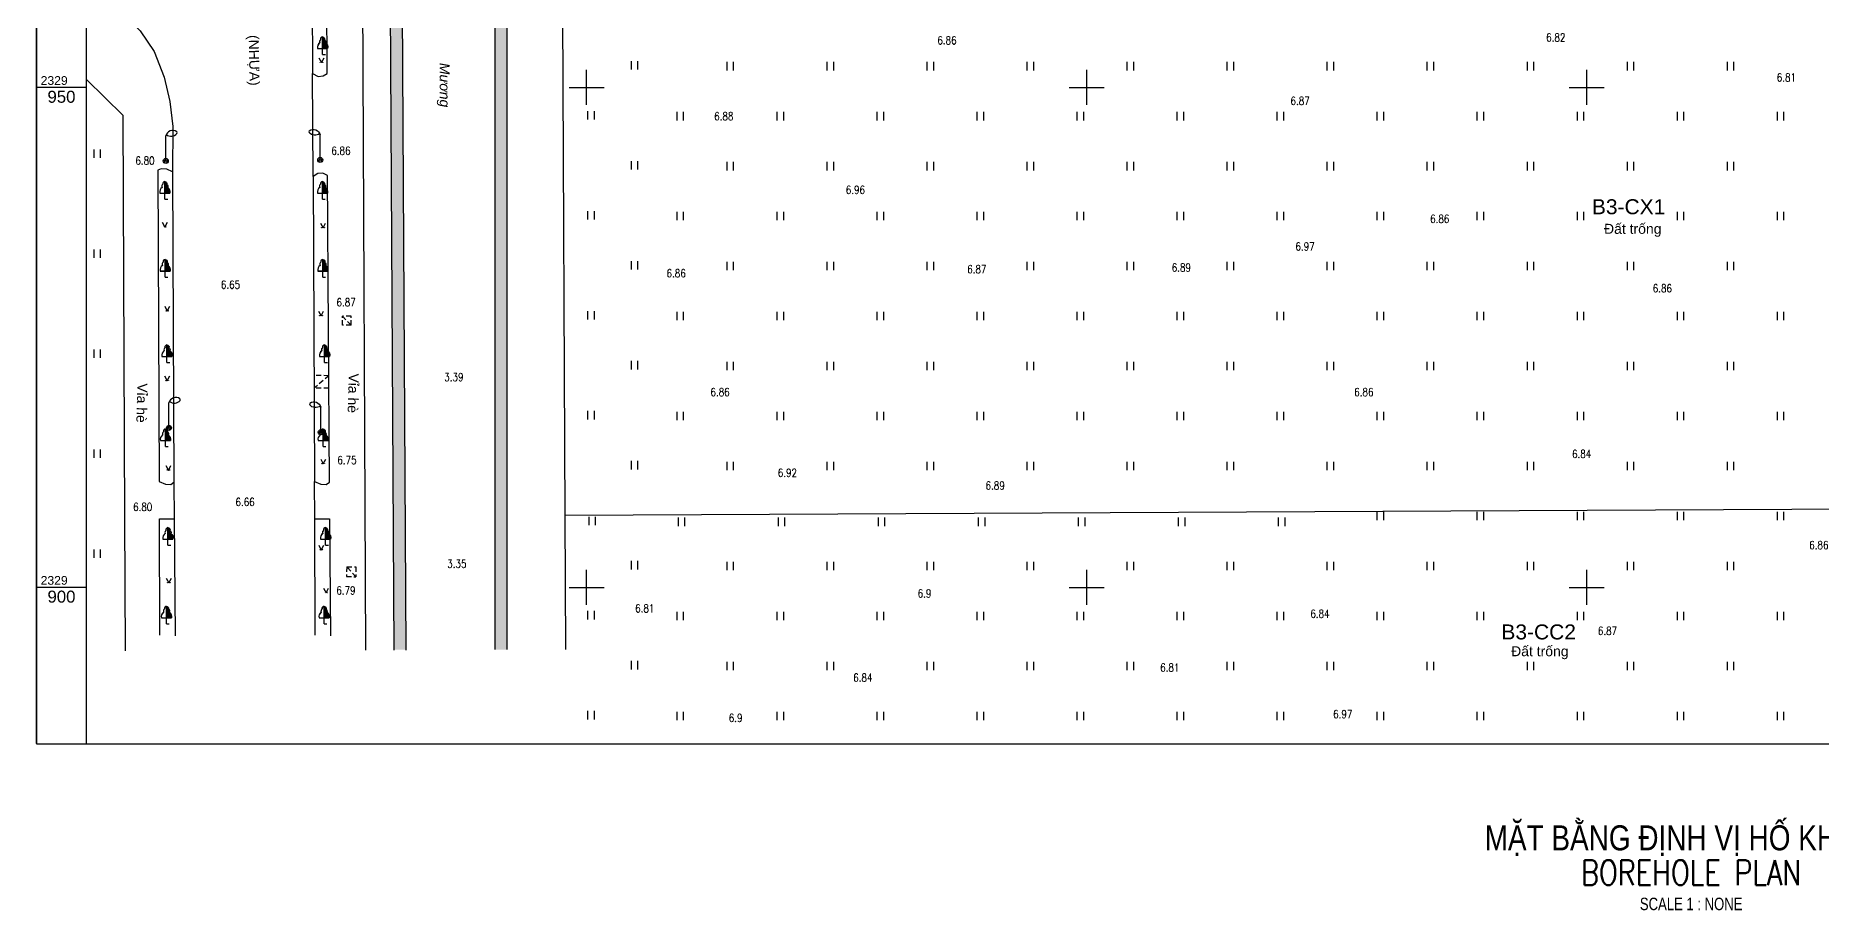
# Model space of a CAD drawing. Extents: x 582395 to 582722, y 2329868 to 2330119.
# Drawn here: x 582394.9 to 582573.4, y 2329867.7 to 2329955.2 of the extents above; entities that cross this region are included whole.
import ezdxf
from ezdxf.enums import TextEntityAlignment as Align

# ---------------------------------------------------------------- set-up
doc = ezdxf.new("R2010")
doc.units = 0
doc.linetypes.add('NETNHA500', pattern=[0.75, 0.5, -0.25])
for name, color, linetype in [('dc1', 4, 'Continuous'), ('K1_n', 7, 'Continuous'), ('K1_T', 7, 'Continuous'), ('KYHIEU', 3, 'Continuous'), ('line moi', 7, 'Continuous'), ('nha', 3, 'Continuous'), ('TEXT1', 2, 'Continuous'), ('TEXT2', 1, 'Continuous'), ('THUY_HE', 4, 'Continuous')]:
    doc.layers.add(name, color=color, linetype=linetype)
for name, color, linetype, lineweight in [('NDC_S_ANNO', 7, 'Continuous', 20), ('NDC_S_ENG TITLE', 3, 'Continuous', 20), ('NDC_S_TEXT SYMBOL', 7, 'Continuous', 20), ('NDC_S_VN TITLE', 6, 'Continuous', 35)]:
    doc.layers.add(name, color=color, linetype=linetype, lineweight=lineweight)
doc.styles.add('AO', font='', dxfattribs={"height": 1})
doc.styles.add('CHU', font='', dxfattribs={"height": 1.5})
doc.styles.add('CLD', font='', dxfattribs={"height": 1})
doc.styles.add('DC', font='romans.shx', dxfattribs={"width": 0.8, "height": 0.8})
doc.styles.add('KHUNG', font='', dxfattribs={"height": 1.2})
doc.styles.add('NDC_ANNO', font='', dxfattribs={"width": 0.8})
doc.styles.add('NDC_EN TXT', font='romans.shx', dxfattribs={"width": 0.8})
doc.styles.add('NDC_VIE TXT', font='arial.ttf', dxfattribs={"width": 0.8})
doc.styles.get('AO').set_extended_font_data('.VnArial', italic=True)
doc.styles.get('CHU').set_extended_font_data('.VnArial')
doc.styles.get('CLD').set_extended_font_data('.VnArialH')
doc.styles.get('KHUNG').set_extended_font_data('.VnArial')
doc.styles.get('NDC_ANNO').set_extended_font_data('Dotum')

# ---------------------------------------------------------------- blocks, each defined once
blk = doc.blocks.new('CAYLR')
at = {"layer": 'KYHIEU'}
for points in [[(0, 1.75, 0.497303), (-0.198201, 1.488681, 0.339551), (-0.284941, 1.163565, 0.289175), (-0.5, 0.602359)], [(0, 1.75, -0.497303), (0.198201, 1.488681, -0.339551), (0.284941, 1.163565, -0.289175), (0.5, 0.602359)]]:
    blk.add_lwpolyline(points, format="xyb", dxfattribs=at)
for points in [[(-0.5, 0.602359), (0.5, 0.602359)], [(0, 0), (0, 1.75)], [(0, 0), (0.280275, -0.001587)], [(0.1, 0.602359), (0.1, 1.724173)], [(0.2, 0.602359), (0.2, 1.487287)], [(0.3, 0.602359), (0.3, 1.151908)], [(0.4, 0.602359), (0.4, 1.04811)], [(0.5, 0.602359), (0.5, 0.822811)]]:
    blk.add_lwpolyline(points, dxfattribs=at)
blk = doc.blocks.new('DEN-T')
at = {"layer": 'KYHIEU'}
for points in [[(-0.05, 2.64, -0.420531), (-1.11, 2.75, -0.572241)], [(-1.1, 2.92, -0.523652), (0, 2.5, -0.549376)]]:
    blk.add_lwpolyline(points, format="xyb", dxfattribs=at)
blk.add_lwpolyline([(0, 0), (0, 2.5)], dxfattribs=at)
for radius in [0.25, 0.125]:
    blk.add_circle((0, 0), radius, dxfattribs=at)
blk.add_arc((-0.95, 2.82), 0.178, 146.5915, 201.9104, dxfattribs=at)
blk = doc.blocks.new('DEN-P')
at = {"layer": 'KYHIEU'}
for points in [[(1.1, 2.92, 0.523652), (0, 2.5, 0.549376)], [(0.05, 2.64, 0.420531), (1.11, 2.75, 0.572241)]]:
    blk.add_lwpolyline(points, format="xyb", dxfattribs=at)
blk.add_lwpolyline([(0, 0), (0, 2.5)], dxfattribs=at)
for radius in [0.25, 0.125]:
    blk.add_circle((0, 0), radius, dxfattribs=at)
blk.add_arc((0.95, 2.82), 0.178, 338.0896, 33.4085, dxfattribs=at)
blk = doc.blocks.new('DEN-P-flat-5')
at = {"layer": 'KYHIEU'}
for points in [[(1.1, 2.92, 0.523652), (0, 2.5, 0.549376)], [(0.05, 2.64, 0.420531), (1.11, 2.75, 0.572241)]]:
    blk.add_lwpolyline(points, format="xyb", dxfattribs=at)
blk.add_lwpolyline([(0, 0), (0, 2.5)], dxfattribs=at)
for radius in [0.25, 0.125]:
    blk.add_circle((0, 0), radius, dxfattribs=at)
blk.add_arc((0.95, 2.82), 0.178, 338.0896, 33.4085, dxfattribs=at)
blk = doc.blocks.new('DEN-P-flat-7')
at = {"layer": 'KYHIEU'}
for points in [[(1.1, 2.92, 0.523652), (0, 2.5, 0.549376)], [(0.05, 2.64, 0.420531), (1.11, 2.75, 0.572241)]]:
    blk.add_lwpolyline(points, format="xyb", dxfattribs=at)
blk.add_lwpolyline([(0, 0), (0, 2.5)], dxfattribs=at)
for radius in [0.25, 0.125]:
    blk.add_circle((0, 0), radius, dxfattribs=at)
blk.add_arc((0.95, 2.82), 0.178, 338.0896, 33.4085, dxfattribs=at)
blk = doc.blocks.new('DEN-T-flat-1')
at = {"layer": 'KYHIEU'}
for points in [[(-0.05, 2.64, -0.420531), (-1.11, 2.75, -0.572241)], [(-1.1, 2.92, -0.523652), (0, 2.5, -0.549376)]]:
    blk.add_lwpolyline(points, format="xyb", dxfattribs=at)
blk.add_lwpolyline([(0, 0), (0, 2.5)], dxfattribs=at)
for radius in [0.25, 0.125]:
    blk.add_circle((0, 0), radius, dxfattribs=at)
blk.add_arc((-0.95, 2.82), 0.178, 146.5915, 201.9104, dxfattribs=at)
blk = doc.blocks.new('DEN-T-flat-2')
at = {"layer": 'KYHIEU'}
for points in [[(-0.05, 2.64, -0.420531), (-1.11, 2.75, -0.572241)], [(-1.1, 2.92, -0.523652), (0, 2.5, -0.549376)]]:
    blk.add_lwpolyline(points, format="xyb", dxfattribs=at)
blk.add_lwpolyline([(0, 0), (0, 2.5)], dxfattribs=at)
for radius in [0.25, 0.125]:
    blk.add_circle((0, 0), radius, dxfattribs=at)
blk.add_arc((-0.95, 2.82), 0.178, 146.5915, 201.9104, dxfattribs=at)
blk = doc.blocks.new('CAYLR-flat-20')
at = {"layer": 'KYHIEU'}
for points in [[(0, 1.75, 0.497303), (-0.2, 1.49, 0.339551), (-0.28, 1.16, 0.289175), (-0.5, 0.6)], [(0, 1.75, -0.497303), (0.2, 1.49, -0.339551), (0.28, 1.16, -0.289175), (0.5, 0.6)]]:
    blk.add_lwpolyline(points, format="xyb", dxfattribs=at)
for points in [[(-0.5, 0.6), (0.5, 0.6)], [(0, 0), (0, 1.75)], [(0, 0), (0.28, 0)], [(0.1, 0.6), (0.1, 1.72)], [(0.2, 0.6), (0.2, 1.49)], [(0.3, 0.6), (0.3, 1.15)], [(0.4, 0.6), (0.4, 1.05)], [(0.5, 0.6), (0.5, 0.82)]]:
    blk.add_lwpolyline(points, dxfattribs=at)
blk = doc.blocks.new('CAYLR-flat-21')
at = {"layer": 'KYHIEU'}
for points in [[(0, 1.75, 0.497303), (-0.2, 1.49, 0.339551), (-0.28, 1.16, 0.289175), (-0.5, 0.6)], [(0, 1.75, -0.497303), (0.2, 1.49, -0.339551), (0.28, 1.16, -0.289175), (0.5, 0.6)]]:
    blk.add_lwpolyline(points, format="xyb", dxfattribs=at)
for points in [[(-0.5, 0.6), (0.5, 0.6)], [(0, 0), (0, 1.75)], [(0, 0), (0.28, 0)], [(0.1, 0.6), (0.1, 1.72)], [(0.2, 0.6), (0.2, 1.49)], [(0.3, 0.6), (0.3, 1.15)], [(0.4, 0.6), (0.4, 1.05)], [(0.5, 0.6), (0.5, 0.82)]]:
    blk.add_lwpolyline(points, dxfattribs=at)
blk = doc.blocks.new('CAYLR-flat-22')
at = {"layer": 'KYHIEU'}
for points in [[(0, 1.75, 0.497303), (-0.2, 1.49, 0.339551), (-0.28, 1.16, 0.289175), (-0.5, 0.6)], [(0, 1.75, -0.497303), (0.2, 1.49, -0.339551), (0.28, 1.16, -0.289175), (0.5, 0.6)]]:
    blk.add_lwpolyline(points, format="xyb", dxfattribs=at)
for points in [[(-0.5, 0.6), (0.5, 0.6)], [(0, 0), (0, 1.75)], [(0, 0), (0.28, 0)], [(0.1, 0.6), (0.1, 1.72)], [(0.2, 0.6), (0.2, 1.49)], [(0.3, 0.6), (0.3, 1.15)], [(0.4, 0.6), (0.4, 1.05)], [(0.5, 0.6), (0.5, 0.82)]]:
    blk.add_lwpolyline(points, dxfattribs=at)
blk = doc.blocks.new('CAYLR-flat-23')
at = {"layer": 'KYHIEU'}
for points in [[(0, 1.75, 0.497303), (-0.2, 1.49, 0.339551), (-0.28, 1.16, 0.289175), (-0.5, 0.6)], [(0, 1.75, -0.497303), (0.2, 1.49, -0.339551), (0.28, 1.16, -0.289175), (0.5, 0.6)]]:
    blk.add_lwpolyline(points, format="xyb", dxfattribs=at)
for points in [[(-0.5, 0.6), (0.5, 0.6)], [(0, 0), (0, 1.75)], [(0, 0), (0.28, 0)], [(0.1, 0.6), (0.1, 1.72)], [(0.2, 0.6), (0.2, 1.49)], [(0.3, 0.6), (0.3, 1.15)], [(0.4, 0.6), (0.4, 1.05)], [(0.5, 0.6), (0.5, 0.82)]]:
    blk.add_lwpolyline(points, dxfattribs=at)
blk = doc.blocks.new('CAYLR-flat-24')
at = {"layer": 'KYHIEU'}
for points in [[(0, 1.75, 0.497303), (-0.2, 1.49, 0.339551), (-0.28, 1.16, 0.289175), (-0.5, 0.6)], [(0, 1.75, -0.497303), (0.2, 1.49, -0.339551), (0.28, 1.16, -0.289175), (0.5, 0.6)]]:
    blk.add_lwpolyline(points, format="xyb", dxfattribs=at)
for points in [[(-0.5, 0.6), (0.5, 0.6)], [(0, 0), (0, 1.75)], [(0, 0), (0.28, 0)], [(0.1, 0.6), (0.1, 1.72)], [(0.2, 0.6), (0.2, 1.49)], [(0.3, 0.6), (0.3, 1.15)], [(0.4, 0.6), (0.4, 1.05)], [(0.5, 0.6), (0.5, 0.82)]]:
    blk.add_lwpolyline(points, dxfattribs=at)
blk = doc.blocks.new('CAYLR-flat-25')
at = {"layer": 'KYHIEU'}
for points in [[(0, 1.75, 0.497303), (-0.2, 1.49, 0.339551), (-0.28, 1.16, 0.289175), (-0.5, 0.6)], [(0, 1.75, -0.497303), (0.2, 1.49, -0.339551), (0.28, 1.16, -0.289175), (0.5, 0.6)]]:
    blk.add_lwpolyline(points, format="xyb", dxfattribs=at)
for points in [[(-0.5, 0.6), (0.5, 0.6)], [(0, 0), (0, 1.75)], [(0, 0), (0.28, 0)], [(0.1, 0.6), (0.1, 1.72)], [(0.2, 0.6), (0.2, 1.49)], [(0.3, 0.6), (0.3, 1.15)], [(0.4, 0.6), (0.4, 1.05)], [(0.5, 0.6), (0.5, 0.82)]]:
    blk.add_lwpolyline(points, dxfattribs=at)
blk = doc.blocks.new('CAYLR-flat-157')
at = {"layer": 'KYHIEU'}
for points in [[(0, 1.75, 0.497303), (-0.2, 1.49, 0.339551), (-0.28, 1.16, 0.289175), (-0.5, 0.6)], [(0, 1.75, -0.497303), (0.2, 1.49, -0.339551), (0.28, 1.16, -0.289175), (0.5, 0.6)]]:
    blk.add_lwpolyline(points, format="xyb", dxfattribs=at)
for points in [[(-0.5, 0.6), (0.5, 0.6)], [(0, 0), (0, 1.75)], [(0, 0), (0.28, 0)], [(0.1, 0.6), (0.1, 1.72)], [(0.2, 0.6), (0.2, 1.49)], [(0.3, 0.6), (0.3, 1.15)], [(0.4, 0.6), (0.4, 1.05)], [(0.5, 0.6), (0.5, 0.82)]]:
    blk.add_lwpolyline(points, dxfattribs=at)
blk = doc.blocks.new('CAYLR-flat-158')
at = {"layer": 'KYHIEU'}
for points in [[(0, 1.75, 0.497303), (-0.2, 1.49, 0.339551), (-0.28, 1.16, 0.289175), (-0.5, 0.6)], [(0, 1.75, -0.497303), (0.2, 1.49, -0.339551), (0.28, 1.16, -0.289175), (0.5, 0.6)]]:
    blk.add_lwpolyline(points, format="xyb", dxfattribs=at)
for points in [[(-0.5, 0.6), (0.5, 0.6)], [(0, 0), (0, 1.75)], [(0, 0), (0.28, 0)], [(0.1, 0.6), (0.1, 1.72)], [(0.2, 0.6), (0.2, 1.49)], [(0.3, 0.6), (0.3, 1.15)], [(0.4, 0.6), (0.4, 1.05)], [(0.5, 0.6), (0.5, 0.82)]]:
    blk.add_lwpolyline(points, dxfattribs=at)
blk = doc.blocks.new('CAYLR-flat-159')
at = {"layer": 'KYHIEU'}
for points in [[(0, 1.75, 0.497303), (-0.2, 1.49, 0.339551), (-0.28, 1.16, 0.289175), (-0.5, 0.6)], [(0, 1.75, -0.497303), (0.2, 1.49, -0.339551), (0.28, 1.16, -0.289175), (0.5, 0.6)]]:
    blk.add_lwpolyline(points, format="xyb", dxfattribs=at)
for points in [[(-0.5, 0.6), (0.5, 0.6)], [(0, 0), (0, 1.75)], [(0, 0), (0.28, 0)], [(0.1, 0.6), (0.1, 1.72)], [(0.2, 0.6), (0.2, 1.49)], [(0.3, 0.6), (0.3, 1.15)], [(0.4, 0.6), (0.4, 1.05)], [(0.5, 0.6), (0.5, 0.82)]]:
    blk.add_lwpolyline(points, dxfattribs=at)
blk = doc.blocks.new('CAYLR-flat-160')
at = {"layer": 'KYHIEU'}
for points in [[(0, 1.75, 0.497303), (-0.2, 1.49, 0.339551), (-0.28, 1.16, 0.289175), (-0.5, 0.6)], [(0, 1.75, -0.497303), (0.2, 1.49, -0.339551), (0.28, 1.16, -0.289175), (0.5, 0.6)]]:
    blk.add_lwpolyline(points, format="xyb", dxfattribs=at)
for points in [[(-0.5, 0.6), (0.5, 0.6)], [(0, 0), (0, 1.75)], [(0, 0), (0.28, 0)], [(0.1, 0.6), (0.1, 1.72)], [(0.2, 0.6), (0.2, 1.49)], [(0.3, 0.6), (0.3, 1.15)], [(0.4, 0.6), (0.4, 1.05)], [(0.5, 0.6), (0.5, 0.82)]]:
    blk.add_lwpolyline(points, dxfattribs=at)
blk = doc.blocks.new('CAYLR-flat-161')
at = {"layer": 'KYHIEU'}
for points in [[(0, 1.75, 0.497303), (-0.2, 1.49, 0.339551), (-0.28, 1.16, 0.289175), (-0.5, 0.6)], [(0, 1.75, -0.497303), (0.2, 1.49, -0.339551), (0.28, 1.16, -0.289175), (0.5, 0.6)]]:
    blk.add_lwpolyline(points, format="xyb", dxfattribs=at)
for points in [[(-0.5, 0.6), (0.5, 0.6)], [(0, 0), (0, 1.75)], [(0, 0), (0.28, 0)], [(0.1, 0.6), (0.1, 1.72)], [(0.2, 0.6), (0.2, 1.49)], [(0.3, 0.6), (0.3, 1.15)], [(0.4, 0.6), (0.4, 1.05)], [(0.5, 0.6), (0.5, 0.82)]]:
    blk.add_lwpolyline(points, dxfattribs=at)
blk = doc.blocks.new('CAYLR-flat-162')
at = {"layer": 'KYHIEU'}
for points in [[(0, 1.75, 0.497303), (-0.2, 1.49, 0.339551), (-0.28, 1.16, 0.289175), (-0.5, 0.6)], [(0, 1.75, -0.497303), (0.2, 1.49, -0.339551), (0.28, 1.16, -0.289175), (0.5, 0.6)]]:
    blk.add_lwpolyline(points, format="xyb", dxfattribs=at)
for points in [[(-0.5, 0.6), (0.5, 0.6)], [(0, 0), (0, 1.75)], [(0, 0), (0.28, 0)], [(0.1, 0.6), (0.1, 1.72)], [(0.2, 0.6), (0.2, 1.49)], [(0.3, 0.6), (0.3, 1.15)], [(0.4, 0.6), (0.4, 1.05)], [(0.5, 0.6), (0.5, 0.82)]]:
    blk.add_lwpolyline(points, dxfattribs=at)
blk = doc.blocks.new('CAYLR-flat-163')
at = {"layer": 'KYHIEU'}
for points in [[(0, 1.75, 0.497303), (-0.2, 1.49, 0.339551), (-0.28, 1.16, 0.289175), (-0.5, 0.6)], [(0, 1.75, -0.497303), (0.2, 1.49, -0.339551), (0.28, 1.16, -0.289175), (0.5, 0.6)]]:
    blk.add_lwpolyline(points, format="xyb", dxfattribs=at)
for points in [[(-0.5, 0.6), (0.5, 0.6)], [(0, 0), (0, 1.75)], [(0, 0), (0.28, 0)], [(0.1, 0.6), (0.1, 1.72)], [(0.2, 0.6), (0.2, 1.49)], [(0.3, 0.6), (0.3, 1.15)], [(0.4, 0.6), (0.4, 1.05)], [(0.5, 0.6), (0.5, 0.82)]]:
    blk.add_lwpolyline(points, dxfattribs=at)
blk = doc.blocks.new('Drawing name_symbol')
at = {"layer": 'NDC_S_ENG TITLE', "style": 'NDC_EN TXT', "width": 0.8}
blk.add_attdef('SECTDET1', text='', height=5, dxfattribs=at).set_placement((0, 1.01), align=Align.CENTER)
at = {"layer": 'NDC_S_TEXT SYMBOL', "lineweight": 25, "style": 'NDC_ANNO', "width": 0.8}
blk.add_attdef('SSCALE', text='', height=2.5, dxfattribs=at).set_placement((0, -4), align=Align.CENTER)
at = {"layer": 'NDC_S_VN TITLE', "style": 'NDC_VIE TXT', "width": 0.8}
blk.add_attdef('SECTDET2', text='', height=5, dxfattribs=at).set_placement((0, 7.97), align=Align.CENTER)

msp = doc.modelspace()

# ---------------------------------------------------------------- hatches: boundary and pattern name
at = {"layer": 'KYHIEU'}
h = msp.add_hatch(dxfattribs=at)
h.set_pattern_fill('HONEY', color=256, scale=0.15)
h.paths.add_polyline_path([(582442.04, 2329964.44), (582440.84, 2329964.38), (582440.84, 2329893.77), (582442.04, 2329893.77)])
h = msp.add_hatch(dxfattribs=at)
h.set_pattern_fill('HONEY', color=256, scale=0.15)
h.paths.add_polyline_path([(582431.55, 2329963.94), (582430.35, 2329963.88), (582430.75, 2329893.77), (582431.95, 2329893.77)])
h = msp.add_hatch(color=3, dxfattribs=at)
h.paths.add_polyline_path([(582423.63, 2329952.52, 1), (582423.61, 2329952.52, 1)])
h.paths.add_polyline_path([(582423.37, 2329952.52, 1), (582423.35, 2329952.52, 1)])
h = msp.add_hatch(color=3, dxfattribs=at)
h.paths.add_polyline_path([(582407.97, 2329936.06, 1), (582407.95, 2329936.06, 1)])
h.paths.add_polyline_path([(582407.71, 2329936.06, 1), (582407.69, 2329936.06, 1)])
h = msp.add_hatch(color=3, dxfattribs=at)
h.paths.add_polyline_path([(582423.79, 2329935.98, 1), (582423.77, 2329935.98, 1)])
h.paths.add_polyline_path([(582423.53, 2329935.98, 1), (582423.51, 2329935.98, 1)])
h = msp.add_hatch(color=3, dxfattribs=at)
h.paths.add_polyline_path([(582408.22, 2329927.66, 1), (582408.2, 2329927.66, 1)])
h.paths.add_polyline_path([(582407.96, 2329927.66, 1), (582407.94, 2329927.66, 1)])
h = msp.add_hatch(color=3, dxfattribs=at)
h.paths.add_polyline_path([(582423.59, 2329927.18, 1), (582423.57, 2329927.18, 1)])
h.paths.add_polyline_path([(582423.33, 2329927.18, 1), (582423.31, 2329927.18, 1)])
h = msp.add_hatch(color=3, dxfattribs=at)
h.paths.add_polyline_path([(582408.21, 2329920.68, 1), (582408.19, 2329920.68, 1)])
h.paths.add_polyline_path([(582407.95, 2329920.68, 1), (582407.93, 2329920.68, 1)])
h = msp.add_hatch(color=3, dxfattribs=at)
h.paths.add_polyline_path([(582408.33, 2329911.73, 1), (582408.3, 2329911.73, 1)])
h.paths.add_polyline_path([(582408.07, 2329911.73, 1), (582408.05, 2329911.73, 1)])
h = msp.add_hatch(color=3, dxfattribs=at)
h.paths.add_polyline_path([(582423.81, 2329912.37, 1), (582423.79, 2329912.37, 1)])
h.paths.add_polyline_path([(582423.56, 2329912.37, 1), (582423.53, 2329912.37, 1)])
h = msp.add_hatch(color=3, dxfattribs=at)
h.paths.add_polyline_path([(582423.62, 2329903.76, 1), (582423.6, 2329903.76, 1)])
h.paths.add_polyline_path([(582423.36, 2329903.76, 1), (582423.34, 2329903.76, 1)])
h = msp.add_hatch(color=3, dxfattribs=at)
h.paths.add_polyline_path([(582408.38, 2329900.47, 1), (582408.35, 2329900.47, 1)])
h.paths.add_polyline_path([(582408.12, 2329900.47, 1), (582408.1, 2329900.47, 1)])
h = msp.add_hatch(color=3, dxfattribs=at)
h.paths.add_polyline_path([(582424.1, 2329899.48, 1), (582424.07, 2329899.48, 1)])
h.paths.add_polyline_path([(582423.84, 2329899.48, 1), (582423.82, 2329899.48, 1)])

# ---------------------------------------------------------------- linework, layer by layer
msp.add_lwpolyline([(582395, 2329884.35), (582721.46, 2329884.35), (582721.46, 2330118.53), (582395, 2330118.53)], close=True)
at = {"layer": 'K1_n'}
for p, q in [((582400, 2329950), (582395, 2329950)), ((582400, 2329900), (582395, 2329900))]:
    msp.add_line(p, q, dxfattribs=at)
at = {"layer": 'K1_n', "const_width": 0.15}
msp.add_lwpolyline([(582395, 2329884.35), (582395, 2330118.53)], dxfattribs=at)
at = {"layer": 'K1_T'}
for p, q in [((582450, 2329948.25), (582450, 2329951.75)), ((582500, 2329948.25), (582500, 2329951.75)), ((582550, 2329948.25), (582550, 2329951.75)), ((582448.25, 2329950), (582451.75, 2329950)), ((582498.25, 2329950), (582501.75, 2329950)), ((582548.25, 2329950), (582551.75, 2329950)), ((582448.25, 2329900), (582451.75, 2329900)), ((582450, 2329898.25), (582450, 2329901.75)), ((582498.25, 2329900), (582501.75, 2329900)), ((582500, 2329898.25), (582500, 2329901.75)), ((582548.25, 2329900), (582551.75, 2329900)), ((582550, 2329898.25), (582550, 2329901.75))]:
    msp.add_line(p, q, dxfattribs=at)
msp.add_lwpolyline([(582400, 2329884.35), (582400, 2330118.53)], dxfattribs=at)
msp.add_lwpolyline([(582400, 2329884.35), (582400, 2330118.53)], dxfattribs=at)
at = {"layer": 'KYHIEU', "color": 3}
for p, q in [((582423.24, 2329952.97), (582423.49, 2329952.49)), ((582423.49, 2329952.49), (582423.75, 2329952.97)), ((582407.57, 2329936.51), (582407.83, 2329936.03)), ((582407.83, 2329936.03), (582408.09, 2329936.51)), ((582423.39, 2329936.43), (582423.65, 2329935.95)), ((582423.65, 2329935.95), (582423.9, 2329936.43)), ((582407.82, 2329928.11), (582408.08, 2329927.63)), ((582408.08, 2329927.63), (582408.34, 2329928.11)), ((582423.2, 2329927.63), (582423.45, 2329927.15)), ((582423.45, 2329927.15), (582423.71, 2329927.63)), ((582407.81, 2329921.14), (582408.07, 2329920.65)), ((582408.07, 2329920.65), (582408.32, 2329921.14)), ((582423.42, 2329912.83), (582423.67, 2329912.34)), ((582423.67, 2329912.34), (582423.93, 2329912.83)), ((582407.93, 2329912.19), (582408.19, 2329911.7)), ((582408.19, 2329911.7), (582408.44, 2329912.19)), ((582423.22, 2329904.22), (582423.48, 2329903.73)), ((582423.48, 2329903.73), (582423.74, 2329904.22)), ((582407.98, 2329900.93), (582408.24, 2329900.44)), ((582408.24, 2329900.44), (582408.49, 2329900.93)), ((582423.7, 2329899.93), (582423.96, 2329899.45)), ((582423.96, 2329899.45), (582424.21, 2329899.93))]:
    msp.add_line(p, q, dxfattribs=at)
at = {"layer": 'KYHIEU'}
for p, q in [((582454.45, 2329952.64), (582454.45, 2329951.79)), ((582455.1, 2329952.64), (582455.1, 2329951.79)), ((582464.02, 2329952.55), (582464.02, 2329951.71)), ((582464.67, 2329952.55), (582464.67, 2329951.71)), ((582474.02, 2329952.55), (582474.02, 2329951.71)), ((582474.67, 2329952.55), (582474.67, 2329951.71)), ((582484.02, 2329952.55), (582484.02, 2329951.71)), ((582484.67, 2329952.55), (582484.67, 2329951.71)), ((582494.02, 2329952.55), (582494.02, 2329951.71)), ((582494.67, 2329952.55), (582494.67, 2329951.71)), ((582504.02, 2329952.55), (582504.02, 2329951.71)), ((582504.67, 2329952.55), (582504.67, 2329951.71)), ((582514.02, 2329952.55), (582514.02, 2329951.71)), ((582514.67, 2329952.55), (582514.67, 2329951.71)), ((582524.02, 2329952.55), (582524.02, 2329951.71)), ((582524.67, 2329952.55), (582524.67, 2329951.71)), ((582534.02, 2329952.55), (582534.02, 2329951.71)), ((582534.67, 2329952.55), (582534.67, 2329951.71)), ((582544.02, 2329952.55), (582544.02, 2329951.71)), ((582544.67, 2329952.55), (582544.67, 2329951.71)), ((582554.02, 2329952.55), (582554.02, 2329951.71)), ((582554.67, 2329952.55), (582554.67, 2329951.71)), ((582564.02, 2329952.55), (582564.02, 2329951.71)), ((582564.67, 2329952.55), (582564.67, 2329951.71)), ((582450.1, 2329947.64), (582450.1, 2329946.79)), ((582450.75, 2329947.64), (582450.75, 2329946.79)), ((582459.02, 2329947.55), (582459.02, 2329946.71)), ((582459.67, 2329947.55), (582459.67, 2329946.71)), ((582469.02, 2329947.55), (582469.02, 2329946.71)), ((582469.67, 2329947.55), (582469.67, 2329946.71)), ((582479.02, 2329947.55), (582479.02, 2329946.71)), ((582479.67, 2329947.55), (582479.67, 2329946.71)), ((582489.02, 2329947.55), (582489.02, 2329946.71)), ((582489.67, 2329947.55), (582489.67, 2329946.71)), ((582499.02, 2329947.55), (582499.02, 2329946.71)), ((582499.67, 2329947.55), (582499.67, 2329946.71)), ((582509.02, 2329947.55), (582509.02, 2329946.71)), ((582509.67, 2329947.55), (582509.67, 2329946.71)), ((582519.02, 2329947.55), (582519.02, 2329946.71)), ((582519.67, 2329947.55), (582519.67, 2329946.71)), ((582529.02, 2329947.55), (582529.02, 2329946.71)), ((582529.67, 2329947.55), (582529.67, 2329946.71)), ((582539.02, 2329947.55), (582539.02, 2329946.71)), ((582539.67, 2329947.55), (582539.67, 2329946.71)), ((582549.02, 2329947.55), (582549.02, 2329946.71)), ((582549.67, 2329947.55), (582549.67, 2329946.71)), ((582559.02, 2329947.55), (582559.02, 2329946.71)), ((582559.67, 2329947.55), (582559.67, 2329946.71)), ((582569.02, 2329947.55), (582569.02, 2329946.71)), ((582569.67, 2329947.55), (582569.67, 2329946.71)), ((582400.73, 2329943.79), (582400.73, 2329942.95)), ((582401.38, 2329943.79), (582401.38, 2329942.95)), ((582454.45, 2329942.64), (582454.45, 2329941.79)), ((582455.1, 2329942.64), (582455.1, 2329941.79)), ((582464.02, 2329942.55), (582464.02, 2329941.71)), ((582464.67, 2329942.55), (582464.67, 2329941.71)), ((582474.02, 2329942.55), (582474.02, 2329941.71)), ((582474.67, 2329942.55), (582474.67, 2329941.71)), ((582484.02, 2329942.55), (582484.02, 2329941.71)), ((582484.67, 2329942.55), (582484.67, 2329941.71)), ((582494.02, 2329942.55), (582494.02, 2329941.71)), ((582494.67, 2329942.55), (582494.67, 2329941.71)), ((582504.02, 2329942.55), (582504.02, 2329941.71)), ((582504.67, 2329942.55), (582504.67, 2329941.71)), ((582514.02, 2329942.55), (582514.02, 2329941.71)), ((582514.67, 2329942.55), (582514.67, 2329941.71)), ((582524.02, 2329942.55), (582524.02, 2329941.71)), ((582524.67, 2329942.55), (582524.67, 2329941.71)), ((582534.02, 2329942.55), (582534.02, 2329941.71)), ((582534.67, 2329942.55), (582534.67, 2329941.71)), ((582544.02, 2329942.55), (582544.02, 2329941.71)), ((582544.67, 2329942.55), (582544.67, 2329941.71)), ((582554.02, 2329942.55), (582554.02, 2329941.71)), ((582554.67, 2329942.55), (582554.67, 2329941.71)), ((582564.02, 2329942.55), (582564.02, 2329941.71)), ((582564.67, 2329942.55), (582564.67, 2329941.71)), ((582450.1, 2329937.64), (582450.1, 2329936.79)), ((582450.75, 2329937.64), (582450.75, 2329936.79)), ((582459.02, 2329937.55), (582459.02, 2329936.71)), ((582459.67, 2329937.55), (582459.67, 2329936.71)), ((582469.02, 2329937.55), (582469.02, 2329936.71)), ((582469.67, 2329937.55), (582469.67, 2329936.71)), ((582479.02, 2329937.55), (582479.02, 2329936.71)), ((582479.67, 2329937.55), (582479.67, 2329936.71)), ((582489.02, 2329937.55), (582489.02, 2329936.71)), ((582489.67, 2329937.55), (582489.67, 2329936.71)), ((582499.02, 2329937.55), (582499.02, 2329936.71)), ((582499.67, 2329937.55), (582499.67, 2329936.71)), ((582509.02, 2329937.55), (582509.02, 2329936.71)), ((582509.67, 2329937.55), (582509.67, 2329936.71)), ((582519.02, 2329937.55), (582519.02, 2329936.71)), ((582519.67, 2329937.55), (582519.67, 2329936.71)), ((582529.02, 2329937.55), (582529.02, 2329936.71)), ((582529.67, 2329937.55), (582529.67, 2329936.71)), ((582539.02, 2329937.55), (582539.02, 2329936.71)), ((582539.67, 2329937.55), (582539.67, 2329936.71)), ((582549.02, 2329937.55), (582549.02, 2329936.71)), ((582549.67, 2329937.55), (582549.67, 2329936.71)), ((582559.02, 2329937.55), (582559.02, 2329936.71)), ((582559.67, 2329937.55), (582559.67, 2329936.71)), ((582569.02, 2329937.55), (582569.02, 2329936.71)), ((582569.67, 2329937.55), (582569.67, 2329936.71)), ((582400.73, 2329933.79), (582400.73, 2329932.95)), ((582401.38, 2329933.79), (582401.38, 2329932.95)), ((582454.45, 2329932.64), (582454.45, 2329931.79)), ((582455.1, 2329932.64), (582455.1, 2329931.79)), ((582464.02, 2329932.55), (582464.02, 2329931.71)), ((582464.67, 2329932.55), (582464.67, 2329931.71)), ((582474.02, 2329932.55), (582474.02, 2329931.71)), ((582474.67, 2329932.55), (582474.67, 2329931.71)), ((582484.02, 2329932.55), (582484.02, 2329931.71)), ((582484.67, 2329932.55), (582484.67, 2329931.71)), ((582494.02, 2329932.55), (582494.02, 2329931.71)), ((582494.67, 2329932.55), (582494.67, 2329931.71)), ((582504.02, 2329932.55), (582504.02, 2329931.71)), ((582504.67, 2329932.55), (582504.67, 2329931.71)), ((582514.02, 2329932.55), (582514.02, 2329931.71)), ((582514.67, 2329932.55), (582514.67, 2329931.71)), ((582524.02, 2329932.55), (582524.02, 2329931.71)), ((582524.67, 2329932.55), (582524.67, 2329931.71)), ((582534.02, 2329932.55), (582534.02, 2329931.71)), ((582534.67, 2329932.55), (582534.67, 2329931.71)), ((582544.02, 2329932.55), (582544.02, 2329931.71)), ((582544.67, 2329932.55), (582544.67, 2329931.71)), ((582554.02, 2329932.55), (582554.02, 2329931.71)), ((582554.67, 2329932.55), (582554.67, 2329931.71)), ((582564.02, 2329932.55), (582564.02, 2329931.71)), ((582564.67, 2329932.55), (582564.67, 2329931.71)), ((582450.1, 2329927.64), (582450.1, 2329926.79)), ((582450.75, 2329927.64), (582450.75, 2329926.79)), ((582459.02, 2329927.55), (582459.02, 2329926.71)), ((582459.67, 2329927.55), (582459.67, 2329926.71)), ((582469.02, 2329927.55), (582469.02, 2329926.71)), ((582469.67, 2329927.55), (582469.67, 2329926.71)), ((582479.02, 2329927.55), (582479.02, 2329926.71)), ((582479.67, 2329927.55), (582479.67, 2329926.71)), ((582489.02, 2329927.55), (582489.02, 2329926.71)), ((582489.67, 2329927.55), (582489.67, 2329926.71)), ((582499.02, 2329927.55), (582499.02, 2329926.71)), ((582499.67, 2329927.55), (582499.67, 2329926.71)), ((582509.02, 2329927.55), (582509.02, 2329926.71)), ((582509.67, 2329927.55), (582509.67, 2329926.71)), ((582519.02, 2329927.55), (582519.02, 2329926.71)), ((582519.67, 2329927.55), (582519.67, 2329926.71)), ((582529.02, 2329927.55), (582529.02, 2329926.71)), ((582529.67, 2329927.55), (582529.67, 2329926.71)), ((582539.02, 2329927.55), (582539.02, 2329926.71)), ((582539.67, 2329927.55), (582539.67, 2329926.71)), ((582549.02, 2329927.55), (582549.02, 2329926.71)), ((582549.67, 2329927.55), (582549.67, 2329926.71)), ((582559.02, 2329927.55), (582559.02, 2329926.71)), ((582559.67, 2329927.55), (582559.67, 2329926.71)), ((582569.02, 2329927.55), (582569.02, 2329926.71)), ((582569.67, 2329927.55), (582569.67, 2329926.71)), ((582400.73, 2329923.79), (582400.73, 2329922.95)), ((582401.38, 2329923.79), (582401.38, 2329922.95)), ((582454.45, 2329922.64), (582454.45, 2329921.79)), ((582455.1, 2329922.64), (582455.1, 2329921.79)), ((582464.02, 2329922.55), (582464.02, 2329921.71)), ((582464.67, 2329922.55), (582464.67, 2329921.71)), ((582474.02, 2329922.55), (582474.02, 2329921.71)), ((582474.67, 2329922.55), (582474.67, 2329921.71)), ((582484.02, 2329922.55), (582484.02, 2329921.71)), ((582484.67, 2329922.55), (582484.67, 2329921.71)), ((582494.02, 2329922.55), (582494.02, 2329921.71)), ((582494.67, 2329922.55), (582494.67, 2329921.71)), ((582504.02, 2329922.55), (582504.02, 2329921.71)), ((582504.67, 2329922.55), (582504.67, 2329921.71)), ((582514.02, 2329922.55), (582514.02, 2329921.71)), ((582514.67, 2329922.55), (582514.67, 2329921.71)), ((582524.02, 2329922.55), (582524.02, 2329921.71)), ((582524.67, 2329922.55), (582524.67, 2329921.71)), ((582534.02, 2329922.55), (582534.02, 2329921.71)), ((582534.67, 2329922.55), (582534.67, 2329921.71)), ((582544.02, 2329922.55), (582544.02, 2329921.71)), ((582544.67, 2329922.55), (582544.67, 2329921.71)), ((582554.02, 2329922.55), (582554.02, 2329921.71)), ((582554.67, 2329922.55), (582554.67, 2329921.71)), ((582564.02, 2329922.55), (582564.02, 2329921.71)), ((582564.67, 2329922.55), (582564.67, 2329921.71)), ((582450.1, 2329917.64), (582450.1, 2329916.79)), ((582450.75, 2329917.64), (582450.75, 2329916.79)), ((582459.02, 2329917.55), (582459.02, 2329916.71)), ((582459.67, 2329917.55), (582459.67, 2329916.71)), ((582469.02, 2329917.55), (582469.02, 2329916.71)), ((582469.67, 2329917.55), (582469.67, 2329916.71)), ((582479.02, 2329917.55), (582479.02, 2329916.71)), ((582479.67, 2329917.55), (582479.67, 2329916.71)), ((582489.02, 2329917.55), (582489.02, 2329916.71)), ((582489.67, 2329917.55), (582489.67, 2329916.71)), ((582499.02, 2329917.55), (582499.02, 2329916.71)), ((582499.67, 2329917.55), (582499.67, 2329916.71)), ((582509.02, 2329917.55), (582509.02, 2329916.71)), ((582509.67, 2329917.55), (582509.67, 2329916.71)), ((582519.02, 2329917.55), (582519.02, 2329916.71)), ((582519.67, 2329917.55), (582519.67, 2329916.71)), ((582529.02, 2329917.55), (582529.02, 2329916.71)), ((582529.67, 2329917.55), (582529.67, 2329916.71)), ((582539.02, 2329917.55), (582539.02, 2329916.71)), ((582539.67, 2329917.55), (582539.67, 2329916.71)), ((582549.02, 2329917.55), (582549.02, 2329916.71)), ((582549.67, 2329917.55), (582549.67, 2329916.71)), ((582559.02, 2329917.55), (582559.02, 2329916.71)), ((582559.67, 2329917.55), (582559.67, 2329916.71)), ((582569.02, 2329917.55), (582569.02, 2329916.71)), ((582569.67, 2329917.55), (582569.67, 2329916.71)), ((582400.73, 2329913.79), (582400.73, 2329912.95)), ((582401.38, 2329913.79), (582401.38, 2329912.95)), ((582454.45, 2329912.64), (582454.45, 2329911.79)), ((582455.1, 2329912.64), (582455.1, 2329911.79)), ((582464.02, 2329912.55), (582464.02, 2329911.71)), ((582464.67, 2329912.55), (582464.67, 2329911.71)), ((582474.02, 2329912.55), (582474.02, 2329911.71)), ((582474.67, 2329912.55), (582474.67, 2329911.71)), ((582484.02, 2329912.55), (582484.02, 2329911.71)), ((582484.67, 2329912.55), (582484.67, 2329911.71)), ((582494.02, 2329912.55), (582494.02, 2329911.71)), ((582494.67, 2329912.55), (582494.67, 2329911.71)), ((582504.02, 2329912.55), (582504.02, 2329911.71)), ((582504.67, 2329912.55), (582504.67, 2329911.71)), ((582514.02, 2329912.55), (582514.02, 2329911.71)), ((582514.67, 2329912.55), (582514.67, 2329911.71)), ((582524.02, 2329912.55), (582524.02, 2329911.71)), ((582524.67, 2329912.55), (582524.67, 2329911.71)), ((582534.02, 2329912.55), (582534.02, 2329911.71)), ((582534.67, 2329912.55), (582534.67, 2329911.71)), ((582544.02, 2329912.55), (582544.02, 2329911.71)), ((582544.67, 2329912.55), (582544.67, 2329911.71)), ((582554.02, 2329912.55), (582554.02, 2329911.71)), ((582554.67, 2329912.55), (582554.67, 2329911.71)), ((582564.02, 2329912.55), (582564.02, 2329911.71)), ((582564.67, 2329912.55), (582564.67, 2329911.71)), ((582529.02, 2329907.55), (582529.02, 2329906.71)), ((582529.67, 2329907.55), (582529.67, 2329906.71)), ((582539.02, 2329907.55), (582539.02, 2329906.71)), ((582539.67, 2329907.55), (582539.67, 2329906.71)), ((582549.02, 2329907.55), (582549.02, 2329906.71)), ((582549.67, 2329907.55), (582549.67, 2329906.71)), ((582559.02, 2329907.55), (582559.02, 2329906.71)), ((582559.67, 2329907.55), (582559.67, 2329906.71)), ((582569.02, 2329907.55), (582569.02, 2329906.71)), ((582569.67, 2329907.55), (582569.67, 2329906.71)), ((582450.22, 2329907.06), (582450.22, 2329906.21)), ((582450.87, 2329907.06), (582450.87, 2329906.21)), ((582459.15, 2329906.97), (582459.15, 2329906.13)), ((582459.8, 2329906.97), (582459.8, 2329906.13)), ((582469.15, 2329906.97), (582469.15, 2329906.13)), ((582469.8, 2329906.97), (582469.8, 2329906.13)), ((582479.15, 2329906.97), (582479.15, 2329906.13)), ((582479.8, 2329906.97), (582479.8, 2329906.13)), ((582489.15, 2329906.97), (582489.15, 2329906.13)), ((582489.8, 2329906.97), (582489.8, 2329906.13)), ((582499.15, 2329906.97), (582499.15, 2329906.13)), ((582499.8, 2329906.97), (582499.8, 2329906.13)), ((582509.15, 2329906.97), (582509.15, 2329906.13)), ((582509.8, 2329906.97), (582509.8, 2329906.13)), ((582519.15, 2329906.97), (582519.15, 2329906.13)), ((582519.8, 2329906.97), (582519.8, 2329906.13)), ((582400.73, 2329903.79), (582400.73, 2329902.95)), ((582401.38, 2329903.79), (582401.38, 2329902.95)), ((582454.45, 2329902.64), (582454.45, 2329901.79)), ((582455.1, 2329902.64), (582455.1, 2329901.79)), ((582464.02, 2329902.55), (582464.02, 2329901.71)), ((582464.67, 2329902.55), (582464.67, 2329901.71)), ((582474.02, 2329902.55), (582474.02, 2329901.71)), ((582474.67, 2329902.55), (582474.67, 2329901.71)), ((582484.02, 2329902.55), (582484.02, 2329901.71)), ((582484.67, 2329902.55), (582484.67, 2329901.71)), ((582494.02, 2329902.55), (582494.02, 2329901.71)), ((582494.67, 2329902.55), (582494.67, 2329901.71)), ((582504.02, 2329902.55), (582504.02, 2329901.71)), ((582504.67, 2329902.55), (582504.67, 2329901.71)), ((582514.02, 2329902.55), (582514.02, 2329901.71)), ((582514.67, 2329902.55), (582514.67, 2329901.71)), ((582524.02, 2329902.55), (582524.02, 2329901.71)), ((582524.67, 2329902.55), (582524.67, 2329901.71)), ((582534.02, 2329902.55), (582534.02, 2329901.71)), ((582534.67, 2329902.55), (582534.67, 2329901.71)), ((582544.02, 2329902.55), (582544.02, 2329901.71)), ((582544.67, 2329902.55), (582544.67, 2329901.71)), ((582554.02, 2329902.55), (582554.02, 2329901.71)), ((582554.67, 2329902.55), (582554.67, 2329901.71)), ((582564.02, 2329902.55), (582564.02, 2329901.71)), ((582564.67, 2329902.55), (582564.67, 2329901.71)), ((582450.1, 2329897.64), (582450.1, 2329896.79)), ((582450.75, 2329897.64), (582450.75, 2329896.79)), ((582459.02, 2329897.55), (582459.02, 2329896.71)), ((582459.67, 2329897.55), (582459.67, 2329896.71)), ((582469.02, 2329897.55), (582469.02, 2329896.71)), ((582469.67, 2329897.55), (582469.67, 2329896.71)), ((582479.02, 2329897.55), (582479.02, 2329896.71)), ((582479.67, 2329897.55), (582479.67, 2329896.71)), ((582489.02, 2329897.55), (582489.02, 2329896.71)), ((582489.67, 2329897.55), (582489.67, 2329896.71)), ((582499.02, 2329897.55), (582499.02, 2329896.71)), ((582499.67, 2329897.55), (582499.67, 2329896.71)), ((582509.02, 2329897.55), (582509.02, 2329896.71)), ((582509.67, 2329897.55), (582509.67, 2329896.71)), ((582519.02, 2329897.55), (582519.02, 2329896.71)), ((582519.67, 2329897.55), (582519.67, 2329896.71)), ((582529.02, 2329897.55), (582529.02, 2329896.71)), ((582529.67, 2329897.55), (582529.67, 2329896.71)), ((582539.02, 2329897.55), (582539.02, 2329896.71)), ((582539.67, 2329897.55), (582539.67, 2329896.71)), ((582549.02, 2329897.55), (582549.02, 2329896.71)), ((582549.67, 2329897.55), (582549.67, 2329896.71)), ((582559.02, 2329897.55), (582559.02, 2329896.71)), ((582559.67, 2329897.55), (582559.67, 2329896.71)), ((582569.02, 2329897.55), (582569.02, 2329896.71)), ((582569.67, 2329897.55), (582569.67, 2329896.71)), ((582454.45, 2329892.64), (582454.45, 2329891.79)), ((582455.1, 2329892.64), (582455.1, 2329891.79)), ((582464.02, 2329892.55), (582464.02, 2329891.71)), ((582464.67, 2329892.55), (582464.67, 2329891.71)), ((582474.02, 2329892.55), (582474.02, 2329891.71)), ((582474.67, 2329892.55), (582474.67, 2329891.71)), ((582484.02, 2329892.55), (582484.02, 2329891.71)), ((582484.67, 2329892.55), (582484.67, 2329891.71)), ((582494.02, 2329892.55), (582494.02, 2329891.71)), ((582494.67, 2329892.55), (582494.67, 2329891.71)), ((582504.02, 2329892.55), (582504.02, 2329891.71)), ((582504.67, 2329892.55), (582504.67, 2329891.71)), ((582514.02, 2329892.55), (582514.02, 2329891.71)), ((582514.67, 2329892.55), (582514.67, 2329891.71)), ((582524.02, 2329892.55), (582524.02, 2329891.71)), ((582524.67, 2329892.55), (582524.67, 2329891.71)), ((582534.02, 2329892.55), (582534.02, 2329891.71)), ((582534.67, 2329892.55), (582534.67, 2329891.71)), ((582544.02, 2329892.55), (582544.02, 2329891.71)), ((582544.67, 2329892.55), (582544.67, 2329891.71)), ((582554.02, 2329892.55), (582554.02, 2329891.71)), ((582554.67, 2329892.55), (582554.67, 2329891.71)), ((582564.02, 2329892.55), (582564.02, 2329891.71)), ((582564.67, 2329892.55), (582564.67, 2329891.71)), ((582450.1, 2329887.64), (582450.1, 2329886.79)), ((582450.75, 2329887.64), (582450.75, 2329886.79)), ((582459.02, 2329887.55), (582459.02, 2329886.71)), ((582459.67, 2329887.55), (582459.67, 2329886.71)), ((582469.02, 2329887.55), (582469.02, 2329886.71)), ((582469.67, 2329887.55), (582469.67, 2329886.71)), ((582479.02, 2329887.55), (582479.02, 2329886.71)), ((582479.67, 2329887.55), (582479.67, 2329886.71)), ((582489.02, 2329887.55), (582489.02, 2329886.71)), ((582489.67, 2329887.55), (582489.67, 2329886.71)), ((582499.02, 2329887.55), (582499.02, 2329886.71)), ((582499.67, 2329887.55), (582499.67, 2329886.71)), ((582509.02, 2329887.55), (582509.02, 2329886.71)), ((582509.67, 2329887.55), (582509.67, 2329886.71)), ((582519.02, 2329887.55), (582519.02, 2329886.71)), ((582519.67, 2329887.55), (582519.67, 2329886.71)), ((582529.02, 2329887.55), (582529.02, 2329886.71)), ((582529.67, 2329887.55), (582529.67, 2329886.71)), ((582539.02, 2329887.55), (582539.02, 2329886.71)), ((582539.67, 2329887.55), (582539.67, 2329886.71)), ((582549.02, 2329887.55), (582549.02, 2329886.71)), ((582549.67, 2329887.55), (582549.67, 2329886.71)), ((582559.02, 2329887.55), (582559.02, 2329886.71)), ((582559.67, 2329887.55), (582559.67, 2329886.71)), ((582569.02, 2329887.55), (582569.02, 2329886.71)), ((582569.67, 2329887.55), (582569.67, 2329886.71))]:
    msp.add_line(p, q, dxfattribs=at)
at = {"layer": 'KYHIEU', "color": 3}
for centre in [(582423.36, 2329952.52), (582423.62, 2329952.52), (582407.7, 2329936.06), (582407.96, 2329936.06), (582423.52, 2329935.98), (582423.78, 2329935.98), (582407.95, 2329927.66), (582408.21, 2329927.66), (582423.32, 2329927.18), (582423.58, 2329927.18), (582407.94, 2329920.68), (582408.2, 2329920.68), (582408.06, 2329911.73), (582408.32, 2329911.73), (582423.54, 2329912.37), (582423.8, 2329912.37), (582423.35, 2329903.76), (582423.61, 2329903.76), (582408.11, 2329900.47), (582408.36, 2329900.47), (582423.83, 2329899.48), (582424.09, 2329899.48)]:
    msp.add_circle(centre, 0.011, dxfattribs=at)
at = {"layer": 'line moi'}
for p, q in [((582427.21, 2330043.61), (582427.91, 2329893.72)), ((582422.48, 2329977.92), (582422.6, 2329951.4)), ((582424.05, 2329951.38), (582423.96, 2329978.01)), ((582447.85, 2329907.2), (582447.61, 2329957.39)), ((582403.66, 2329947.19), (582400, 2329950.81)), ((582422.66, 2329941.11), (582422.6, 2329951.4)), ((582422.6, 2329951.4), (582423.18, 2329951.09)), ((582423.18, 2329951.09), (582423.67, 2329951.16)), ((582423.67, 2329951.16), (582424.05, 2329951.38)), ((582403.85, 2329906.94), (582403.66, 2329947.19)), ((582407.47, 2329941.86), (582407.12, 2329941.74)), ((582407.47, 2329941.86), (582407.12, 2329941.74)), ((582407.12, 2329941.74), (582407.26, 2329910.59)), ((582407.12, 2329941.74), (582407.26, 2329910.59)), ((582408.03, 2329941.83), (582407.47, 2329941.86)), ((582408.03, 2329941.83), (582407.47, 2329941.86)), ((582408.6, 2329941.55), (582408.03, 2329941.83)), ((582408.6, 2329941.55), (582408.03, 2329941.83)), ((582423.12, 2329941.39), (582422.66, 2329941.11)), ((582422.66, 2329941.11), (582422.8, 2329910.59)), ((582423.64, 2329941.42), (582423.12, 2329941.39)), ((582424.11, 2329941.2), (582423.64, 2329941.42)), ((582424.29, 2329910.51), (582424.11, 2329941.2)), ((582407.26, 2329910.59), (582407.9, 2329910.33)), ((582407.26, 2329910.59), (582407.9, 2329910.33)), ((582407.9, 2329910.33), (582408.44, 2329910.27)), ((582407.9, 2329910.33), (582408.44, 2329910.27)), ((582408.44, 2329910.27), (582408.75, 2329910.51)), ((582408.44, 2329910.27), (582408.75, 2329910.51)), ((582408.75, 2329910.51), (582408.78, 2329906.84)), ((582408.75, 2329910.51), (582408.78, 2329906.84)), ((582422.82, 2329906.84), (582422.8, 2329910.59)), ((582422.8, 2329910.59), (582423.44, 2329910.33)), ((582423.44, 2329910.33), (582423.98, 2329910.27)), ((582423.98, 2329910.27), (582424.29, 2329910.51)), ((582670.71, 2329908.25), (582447.85, 2329907.2)), ((582447.91, 2329893.79), (582447.85, 2329907.2)), ((582403.91, 2329893.64), (582403.85, 2329906.94)), ((582407.3, 2329906.84), (582408.78, 2329906.84)), ((582407.34, 2329895.21), (582407.3, 2329906.84)), ((582407.34, 2329895.21), (582407.3, 2329906.84)), ((582407.3, 2329906.84), (582408.78, 2329906.84)), ((582408.78, 2329906.84), (582408.87, 2329895.16)), ((582408.78, 2329906.84), (582408.87, 2329895.16)), ((582422.82, 2329906.84), (582424.3, 2329906.84)), ((582422.86, 2329895.21), (582422.82, 2329906.84)), ((582424.3, 2329906.84), (582424.39, 2329895.16))]:
    msp.add_line(p, q, dxfattribs=at)
at = {"layer": 'line moi', "color": 2}
for points in [[(582430.75, 2329893.73), (582429.92, 2330040.02), (582433.31, 2330042.62), (582438.3, 2330042.66), (582442.04, 2330039.97), (582442.04, 2329893.77)], [(582431.95, 2329893.73), (582431.12, 2330039.43), (582433.72, 2330041.42), (582437.92, 2330041.46), (582440.84, 2330039.35), (582440.84, 2329893.77)]]:
    msp.add_lwpolyline(points, dxfattribs=at)
at = {"layer": 'line moi'}
for points in [[(582400, 2329959.68), (582401.11, 2329959.17), (582403.18, 2329957.84), (582405.37, 2329955.65), (582406.78, 2329953.61), (582407.77, 2329951.03), (582408.33, 2329948.58), (582408.62, 2329946.1), (582408.6, 2329941.55)], [(582408.6, 2329941.55), (582408.75, 2329910.51)]]:
    msp.add_lwpolyline(points, dxfattribs=at)
at = {"layer": 'nha', "linetype": 'NETNHA500'}
for p, q in [((582426.46, 2329927.14), (582425.59, 2329927.12)), ((582425.59, 2329926.22), (582425.59, 2329927.12)), ((582425.59, 2329927.12), (582426.46, 2329926.22)), ((582426.46, 2329926.22), (582426.46, 2329927.14)), ((582426.46, 2329926.22), (582425.59, 2329926.22)), ((582424.23, 2329921.17), (582422.76, 2329921.18)), ((582424.23, 2329921.17), (582422.76, 2329919.92)), ((582424.23, 2329919.91), (582422.76, 2329919.92)), ((582426.03, 2329902.04), (582425.99, 2329901.1)), ((582426.03, 2329902.04), (582426.93, 2329902.04)), ((582426.92, 2329901.05), (582426.03, 2329902.04)), ((582426.93, 2329902.04), (582426.92, 2329901.05)), ((582425.99, 2329901.1), (582426.92, 2329901.05))]:
    msp.add_line(p, q, dxfattribs=at)

# ---------------------------------------------------------------- block references
at = {"layer": 'KYHIEU'}
for p in [(582423.61, 2329953.3), (582407.84, 2329938.84), (582423.6, 2329938.84), (582407.87, 2329931.04), (582423.63, 2329931.04), (582408.05, 2329922.5), (582423.81, 2329922.5), (582407.89, 2329914.08), (582423.65, 2329914.08), (582408.15, 2329904.23), (582423.91, 2329904.23), (582407.99, 2329896.35), (582423.75, 2329896.35)]:
    msp.add_blockref('CAYLR', p, dxfattribs=at)
at = {"layer": 'KYHIEU', "color": 0}
for name, p in [('DEN-P', (582407.93, 2329942.65)), ('DEN-T', (582423.37, 2329942.75)), ('DEN-P', (582408.25, 2329915.95)), ('DEN-T', (582423.43, 2329915.51))]:
    msp.add_blockref(name, p, dxfattribs=at)
at = {"layer": 'line moi'}
for name, p in [('CAYLR-flat-163', (582423.61, 2329953.3)), ('DEN-P-flat-7', (582407.93, 2329942.65)), ('DEN-T-flat-2', (582423.37, 2329942.75)), ('CAYLR-flat-25', (582407.84, 2329938.84)), ('CAYLR-flat-162', (582423.6, 2329938.84)), ('CAYLR-flat-24', (582407.87, 2329931.04)), ('CAYLR-flat-161', (582423.63, 2329931.04)), ('CAYLR-flat-23', (582408.05, 2329922.5)), ('CAYLR-flat-160', (582423.81, 2329922.5)), ('DEN-P-flat-5', (582408.25, 2329915.95)), ('DEN-T-flat-1', (582423.43, 2329915.51)), ('CAYLR-flat-22', (582407.89, 2329914.08)), ('CAYLR-flat-159', (582423.65, 2329914.08)), ('CAYLR-flat-21', (582408.15, 2329904.23)), ('CAYLR-flat-158', (582423.91, 2329904.23)), ('CAYLR-flat-20', (582407.99, 2329896.35)), ('CAYLR-flat-157', (582423.75, 2329896.35))]:
    msp.add_blockref(name, p, dxfattribs=at)
at = {"layer": 'NDC_S_ANNO', "xscale": 0.5, "yscale": 0.5, "zscale": 0.5}
msp.add_blockref('Drawing name_symbol', (582560.43, 2329869.71), dxfattribs=at).add_auto_attribs({'SECTDET1': 'BOREHOLE PLAN', 'SECTDET2': 'MẶT BẰNG ĐỊNH VỊ HỐ KHOAN', 'SSCALE': 'SCALE 1 : NONE'})

# ---------------------------------------------------------------- texts
at = {"layer": 'dc1', "style": 'DC', "width": 0.8}
for s, p in [('6.82', (582545.94, 2329954.6)), ('6.86', (582485.07, 2329954.31)), ('6.81', (582568.99, 2329950.6)), ('6.87', (582520.38, 2329948.26)), ('6.88', (582462.76, 2329946.72)), ('6.96', (582475.92, 2329939.36)), ('6.86', (582534.34, 2329936.46)), ('6.97', (582520.87, 2329933.7)), ('6.87', (582488.06, 2329931.42)), ('6.89', (582508.5, 2329931.58)), ('6.65', (582413.44, 2329929.87)), ('6.86', (582458, 2329931.01)), ('6.86', (582556.59, 2329929.51)), ('3.39', (582435.77, 2329920.63)), ('6.86', (582462.39, 2329919.13)), ('6.86', (582526.75, 2329919.13)), ('6.84', (582548.52, 2329912.94)), ('6.92', (582469.12, 2329911.06)), ('6.66', (582414.9, 2329908.14)), ('6.89', (582489.89, 2329909.78)), ('6.86', (582572.24, 2329903.83)), ('3.35', (582436.07, 2329901.96)), ('6.81', (582454.86, 2329897.5)), ('6.9', (582483.1, 2329898.99)), ('6.84', (582522.36, 2329896.96)), ('6.87', (582551.11, 2329895.25)), ('6.84', (582476.66, 2329890.57)), ('6.81', (582507.35, 2329891.58)), ('6.97', (582524.64, 2329886.92)), ('6.9', (582464.21, 2329886.54))]:
    msp.add_text(s, height=0.8, dxfattribs=at).set_placement(p)
for s, p in [('6.80', (582404.89, 2329943.08)), ('6.86', (582424.48, 2329944.07)), ('6.87', (582425, 2329928.91)), ('6.75', (582425.08, 2329913.13)), ('6.80', (582404.66, 2329908.45)), ('6.79', (582424.98, 2329900.09))]:
    msp.add_text(s, height=0.8, dxfattribs=at).set_placement(p, align=Align.TOP_LEFT)
at = {"layer": 'K1_n', "style": 'KHUNG'}
for p in [(582396.77, 2329950), (582396.77, 2329900)]:
    msp.add_text('2329', height=0.87, dxfattribs=at).set_placement(p, align=Align.BOTTOM_CENTER)
for s, p in [('950', (582397.5, 2329949.67)), ('900', (582397.5, 2329899.67))]:
    msp.add_text(s, height=1.2, dxfattribs=at).set_placement(p, align=Align.TOP_CENTER)
at = {"layer": 'TEXT1', "style": 'CHU'}
for p in [(582551.72, 2329935.36), (582542.43, 2329893.11)]:
    msp.add_text('§Êt trèng', height=1, dxfattribs=at).set_placement(p)
for p in [(582405.1, 2329920.43), (582405.1, 2329920.43), (582426.23, 2329921.41), (582426.23, 2329921.41)]:
    msp.add_text('VØa hÌ', height=1, rotation=268.2177, dxfattribs=at).set_placement(p)
at = {"layer": 'TEXT2', "color": 1, "style": 'CLD'}
msp.add_text('(nhùa)', height=1, rotation=271.048, dxfattribs=at).set_placement((582416.22, 2329955.24))
at = {"layer": 'TEXT2', "color": 1, "style": 'CHU'}
for s, p in [('B3-CX1', (582550.51, 2329937.32)), ('B3-CC2', (582541.46, 2329894.79))]:
    msp.add_text(s, height=1.5, dxfattribs=at).set_placement(p)
at = {"layer": 'THUY_HE', "style": 'AO'}
msp.add_text('M\xad¬ng', height=1, rotation=270.3982, dxfattribs=at).set_placement((582435.3, 2329952.46))

doc.saveas('drawing.dxf')
